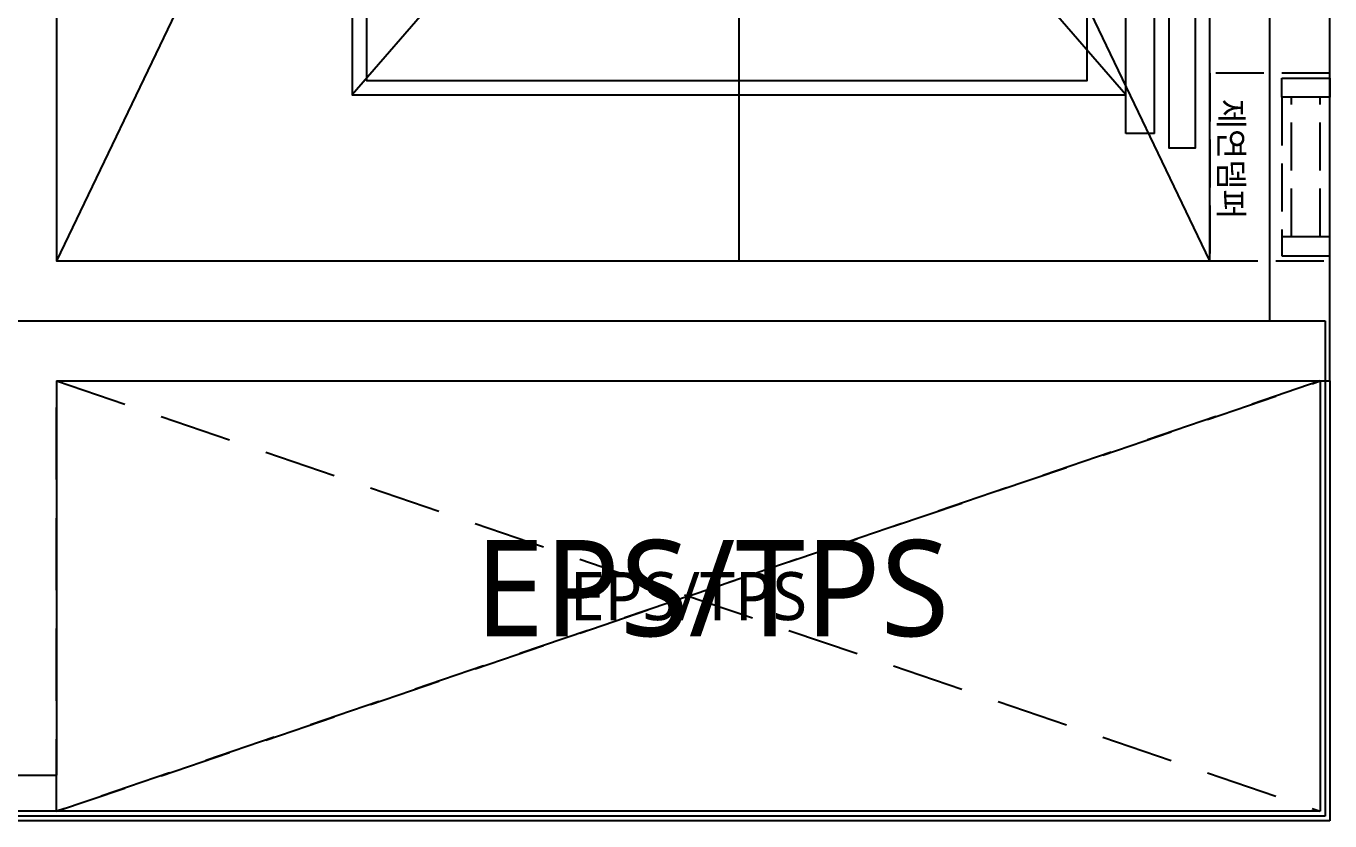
# Model space of a CAD drawing. Header units: millimetres. Extents: x 7086022 to 7120578, y 229555 to 276126.
# Drawn here: x 7102730 to 7105443, y 249090 to 250743 of the extents above; entities that cross this region are included whole.
import ezdxf
from ezdxf.enums import TextEntityAlignment as Align

# ---------------------------------------------------------------- set-up
doc = ezdxf.new("R2010")
doc.units = ezdxf.units.MM
doc.header["$LTSCALE"] = 100
for name, pattern in [('C-302-C-TF_84C+84D+84C$0$CEN', [62, 60, -1, 0, -1]), ('C-302-C-TF_84C+84D+84C$0$HID', [2.3, 1.5, -0.8]), ('C-302-C-TF_84C+84D+84C$0$HID2', [2.75, 2, -0.75]), ('C-302-C-TF_84C+84D+84C$0$HID_1', [2.3, 1.5, -0.8])]:
    doc.linetypes.add(name, pattern=pattern)
doc.layers.get('Defpoints').update_dxf_attribs({"color": 149})
for name, color, linetype in [('BP', 7, 'Continuous'), ('C-302-C-TF_84C+84D+84C$0$CEN', 1, 'C-302-C-TF_84C+84D+84C$0$CEN'), ('C-302-C-TF_84C+84D+84C$0$COL', 2, 'Continuous'), ('C-302-C-TF_84C+84D+84C$0$ELEV', 4, 'Continuous'), ('C-302-C-TF_84C+84D+84C$0$ETC', 6, 'Continuous'), ('C-302-C-TF_84C+84D+84C$0$OPEN', 1, 'C-302-C-TF_84C+84D+84C$0$HID'), ('C-302-C-TF_84C+84D+84C$0$S-구조선', 4, 'Continuous'), ('C-302-C-TF_84C+84D+84C$0$제연뎀퍼', 4, 'Continuous'), ('TEXT', 2, 'Continuous')]:
    doc.layers.add(name, color=color, linetype=linetype)
doc.layers.add('C-302-C-TF_84C+84D+84C$0$Defpoint', color=142, linetype='Continuous', plot=False)
doc.styles.add('C-302-C-TF_84C+84D+84C$0$맑은 고딕', font='')
doc.styles.add('맑은 고딕', font='')
doc.styles.get('C-302-C-TF_84C+84D+84C$0$맑은 고딕').set_extended_font_data('Malgun Gothic')
doc.styles.get('맑은 고딕').set_extended_font_data('Malgun Gothic')

# ---------------------------------------------------------------- blocks, each defined once
blk = doc.blocks.new('C-302-C-TF_84C+84D+84C$0$ELEV.17_2550_2450')
at = {"layer": 'C-302-C-TF_84C+84D+84C$0$ELEV', "color": 1}
for p, q in [((0, 0), (0, -2400)), ((1275, -1420), (-1275, -1420))]:
    blk.add_line(p, q, dxfattribs=at)
at = {"layer": 'C-302-C-TF_84C+84D+84C$0$ELEV'}
for p, q in [((-930, -2225), (930, -615)), ((930, -2225), (-930, -615)), ((-1010, -2225), (1010, -2225)), ((-1010, -2285), (-1010, -2225)), ((1010, -2285), (1010, -2225)), ((-1010, -2285), (1010, -2285))]:
    blk.add_line(p, q, dxfattribs=at)
for points in [[(500, -330), (-500, -330), (-500, -540), (500, -540)], [(-930, -2225), (930, -2225), (930, -615), (-930, -615)], [(-2, -2269), (-470, -2269), (-470, -2229), (-2, -2229)], [(2, -2269), (470, -2269), (470, -2229), (2, -2229)], [(1040, -2315), (-1040, -2315), (-1040, -2370), (1040, -2370)], [(-2, -2366), (-470, -2366), (-470, -2326), (-2, -2326)], [(2, -2366), (470, -2366), (470, -2326), (2, -2326)]]:
    blk.add_lwpolyline(points, close=True, dxfattribs=at)
for points in [[(450, -2225), (450, -2145), (900, -2145), (900, -645), (-900, -645), (-900, -2145), (-450, -2145), (-450, -2225)], [(-485, -2440), (-485, -2450), (-450, -2450), (-450, -2400), (-485, -2400), (-485, -2410)], [(485, -2440), (485, -2450), (450, -2450), (450, -2400), (485, -2400), (485, -2410)]]:
    blk.add_lwpolyline(points, dxfattribs=at)
at = {"layer": 'Defpoints'}
for p, q in [((-500, -2400), (-500, -2525)), ((500, -2400), (500, -2525))]:
    blk.add_line(p, q, dxfattribs=at)
blk.add_lwpolyline([(-1275, -2400), (1275, -2400), (1275, 0), (-1275, 0)], close=True, dxfattribs=at)
blk = doc.blocks.new('C-302-C-TF_84C+84D+84C$0$ELEV-제연')
at = {"layer": 'C-302-C-TF_84C+84D+84C$0$제연뎀퍼', "linetype": 'C-302-C-TF_84C+84D+84C$0$HID2', "ltscale": 0.5}
for p, q in [((0, 390), (-250, 390)), ((-250, 390), (-250, 0)), ((-80, 50), (-80, 340)), ((-20, 50), (-20, 340)), ((-250, 0), (0, 0))]:
    blk.add_line(p, q, dxfattribs=at)
at = {"layer": 'C-302-C-TF_84C+84D+84C$0$제연뎀퍼', "color": 8, "linetype": 'C-302-C-TF_84C+84D+84C$0$HID2', "ltscale": 0.5}
for p, q in [((-100, 340), (-100, 50)), ((0, 50), (0, 340))]:
    blk.add_line(p, q, dxfattribs=at)
at = {"layer": 'C-302-C-TF_84C+84D+84C$0$제연뎀퍼', "linetype": 'C-302-C-TF_84C+84D+84C$0$HID2', "ltscale": 0.5}
for points in [[(0, 380), (0, 340), (-30, 340), (-30, 340), (-90, 340), (-90, 340), (-100, 340), (-100, 380)], [(-30, 50), (-30, 50), (-90, 50), (-90, 50), (-100, 50), (-100, 10), (0, 10), (0, 50)]]:
    blk.add_lwpolyline(points, close=True, dxfattribs=at)
at = {"layer": 'C-302-C-TF_84C+84D+84C$0$Defpoint', "ltscale": 3, "style": 'C-302-C-TF_84C+84D+84C$0$맑은 고딕'}
blk.add_text('제연뎀퍼', height=50, rotation=270, dxfattribs=at).set_placement((-205.3, 211.4), align=Align.MIDDLE_CENTER)
blk = doc.blocks.new('C-302-C-TF_84C+84D+84C$0$S-구조선')
at = {"layer": 'C-302-C-TF_84C+84D+84C$0$S-구조선', "color": 1}
for p, q in [((-2550, 5125), (-150, 125)), ((-2550, 125), (-150, 5125))]:
    blk.add_line(p, q, dxfattribs=at)
at = {"layer": 'C-302-C-TF_84C+84D+84C$0$S-구조선', "linetype": 'C-302-C-TF_84C+84D+84C$0$HID_1'}
for p, q in [((-150, -1020), (-2780, -125)), ((-150, -125), (-2780, -1020))]:
    blk.add_line(p, q, dxfattribs=at)
blk.add_lwpolyline([(-150, -125), (-2780, -125), (-2780, -1020), (-150, -1020)], close=True, dxfattribs=at)
blk = doc.blocks.new('C-302-C-TF_84C+84D+84C', base_point=(0, 0))
at = {"layer": 'C-302-C-TF_84C+84D+84C$0$CEN'}
for p, q in [((-6970, -3880), (-6970, 1395)), ((-9945, -3880), (-6855, -3880)), ((-6855, -3880), (-6855, -4910)), ((-6855, -4910), (-10075, -4910))]:
    blk.add_line(p, q, dxfattribs=at)
at = {"layer": 'C-302-C-TF_84C+84D+84C$0$COL'}
for p, q in [((-9495, 1245), (-9495, -3755)), ((-7095, -3755), (-7095, -2980)), ((-6845, -4005), (-6845, -3030)), ((-9495, -3755), (-7095, -3755)), ((-9495, -4005), (-9495, -4825)), ((-9495, -4005), (-6845, -4005)), ((-10420, -4825), (-9495, -4825))]:
    blk.add_line(p, q, dxfattribs=at)
at = {"layer": 'C-302-C-TF_84C+84D+84C$0$ETC'}
for p, q in [((-6865, -4005), (-6865, -4900)), ((-6845, -4005), (-6845, -4920)), ((-6865, -4900), (-10085, -4900)), ((-6845, -4920), (-10065, -4920))]:
    blk.add_line(p, q, dxfattribs=at)
at = {"layer": 'C-302-C-TF_84C+84D+84C$0$OPEN'}
for p, q in [((-9495, -4005), (-6865, -4900)), ((-6865, -4005), (-9495, -4900))]:
    blk.add_line(p, q, dxfattribs=at)
at = {"layer": 'C-302-C-TF_84C+84D+84C$0$ELEV', "rotation": 90}
blk.add_blockref('C-302-C-TF_84C+84D+84C$0$ELEV.17_2550_2450', (-9495, -2480), dxfattribs=at)
at = {"layer": 'C-302-C-TF_84C+84D+84C$0$S-구조선', "xscale": -1}
blk.add_blockref('C-302-C-TF_84C+84D+84C$0$S-구조선', (-9645, -3880), dxfattribs=at)
at = {"layer": 'C-302-C-TF_84C+84D+84C$0$제연뎀퍼'}
blk.add_blockref('C-302-C-TF_84C+84D+84C$0$ELEV-제연', (-6845, -3755), dxfattribs=at)
at = {"layer": 'Defpoints', "linetype": 'Continuous', "style": 'C-302-C-TF_84C+84D+84C$0$맑은 고딕'}
blk.add_text('EPS/TPS', height=100, dxfattribs=at).set_placement((-8180, -4452.5), align=Align.MIDDLE_CENTER)
blk = doc.blocks.new('302 NAME')
at = {"layer": 'TEXT', "linetype": 'Continuous', "style": '맑은 고딕'}
blk.add_text('EPS/TPS', height=200, dxfattribs=at).set_placement((7104157.1, 249574.1), align=Align.MIDDLE_CENTER)
blk = doc.blocks.new('A$C9892afa6')
at = {"layer": 'TEXT'}
blk.add_blockref('302 NAME', (-7090708.1, -240124.9), dxfattribs=at)

msp = doc.modelspace()

# ---------------------------------------------------------------- block references
at = {"layer": 'BP'}
for name, p in [('A$C9892afa6', (7090708.1, 240124.9)), ('C-302-C-TF_84C+84D+84C', (7112288.1, 254009.9))]:
    msp.add_blockref(name, p, dxfattribs=at)

doc.saveas('drawing.dxf')
